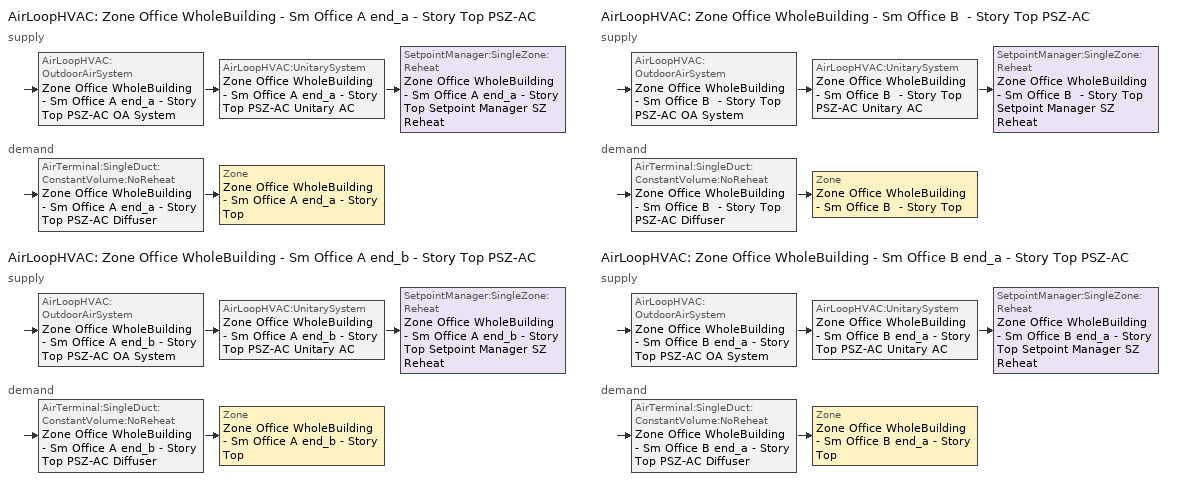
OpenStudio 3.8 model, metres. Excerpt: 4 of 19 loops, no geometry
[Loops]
AirLoopHVAC 'Zone Office WholeBuilding - Sm Office A end_a - Story Top PSZ-AC'
 supply: AirLoopHVAC:OutdoorAirSystem 'Zone Office WholeBuilding - Sm Office A end_a - Story Top PSZ-AC OA System' > AirLoopHVAC:UnitarySystem 'Zone Office WholeBuilding - Sm Office A end_a - Story Top PSZ-AC Unitary AC' > SetpointManager:SingleZone:Reheat 'Zone Office WholeBuilding - Sm Office A end_a - Story Top Setpoint Manager SZ Reheat'
 demand: AirTerminal:SingleDuct:ConstantVolume:NoReheat 'Zone Office WholeBuilding - Sm Office A end_a - Story Top PSZ-AC Diffuser' > Zone 'Zone Office WholeBuilding - Sm Office A end_a - Story Top'
AirLoopHVAC 'Zone Office WholeBuilding - Sm Office A end_b - Story Top PSZ-AC'
 supply: AirLoopHVAC:OutdoorAirSystem 'Zone Office WholeBuilding - Sm Office A end_b - Story Top PSZ-AC OA System' > AirLoopHVAC:UnitarySystem 'Zone Office WholeBuilding - Sm Office A end_b - Story Top PSZ-AC Unitary AC' > SetpointManager:SingleZone:Reheat 'Zone Office WholeBuilding - Sm Office A end_b - Story Top Setpoint Manager SZ Reheat'
 demand: AirTerminal:SingleDuct:ConstantVolume:NoReheat 'Zone Office WholeBuilding - Sm Office A end_b - Story Top PSZ-AC Diffuser' > Zone 'Zone Office WholeBuilding - Sm Office A end_b - Story Top'
AirLoopHVAC 'Zone Office WholeBuilding - Sm Office B  - Story Top PSZ-AC'
 supply: AirLoopHVAC:OutdoorAirSystem 'Zone Office WholeBuilding - Sm Office B  - Story Top PSZ-AC OA System' > AirLoopHVAC:UnitarySystem 'Zone Office WholeBuilding - Sm Office B  - Story Top PSZ-AC Unitary AC' > SetpointManager:SingleZone:Reheat 'Zone Office WholeBuilding - Sm Office B  - Story Top Setpoint Manager SZ Reheat'
 demand: AirTerminal:SingleDuct:ConstantVolume:NoReheat 'Zone Office WholeBuilding - Sm Office B  - Story Top PSZ-AC Diffuser' > Zone 'Zone Office WholeBuilding - Sm Office B  - Story Top'
AirLoopHVAC 'Zone Office WholeBuilding - Sm Office B end_a - Story Top PSZ-AC'
 supply: AirLoopHVAC:OutdoorAirSystem 'Zone Office WholeBuilding - Sm Office B end_a - Story Top PSZ-AC OA System' > AirLoopHVAC:UnitarySystem 'Zone Office WholeBuilding - Sm Office B end_a - Story Top PSZ-AC Unitary AC' > SetpointManager:SingleZone:Reheat 'Zone Office WholeBuilding - Sm Office B end_a - Story Top Setpoint Manager SZ Reheat'
 demand: AirTerminal:SingleDuct:ConstantVolume:NoReheat 'Zone Office WholeBuilding - Sm Office B end_a - Story Top PSZ-AC Diffuser' > Zone 'Zone Office WholeBuilding - Sm Office B end_a - Story Top'
[Sizing:Zone] Zone Cooling Design Supply Air Temperature Input Method=SupplyAirTemperature; Zone Cooling Design Supply Air Temperature {C}=12.7778; Zone Cooling Design Supply Air Temperature Difference {deltaC}=11.11; Zone Heating Design Supply Air Temperature Input Method=SupplyAirTemperature; Zone Heating Design Supply Air Temperature {C}=50; Zone Heating Design Supply Air Temperature Difference {deltaC}=11.11; Zone Cooling Design Supply Air Humidity Ratio {kg-H2O/kg-air}=0.0085; Zone Heating Design Supply Air Humidity Ratio {kg-H2O/kg-air}=0.008; Cooling Design Air Flow Method=DesignDay; Heating Design Air Flow Method=DesignDay; Account for Dedicated Outdoor Air System=No; Dedicated Outdoor Air System Control Strategy=NeutralSupplyAir; Dedicated Outdoor Air Low Setpoint Temperature for Design {C}=autosize; Dedicated Outdoor Air High Setpoint Temperature for Design {C}=autosize; Zone Load Sizing Method=Sensible Load Only No Latent Load; Zone Latent Cooling Design Supply Air Humidity Ratio Input Method=HumidityRatioDifference; Zone Cooling Design Supply Air Humidity Ratio Difference {kgWater/kgDryAir}=0.005; Zone Latent Heating Design Supply Air Humidity Ratio Input Method=HumidityRatioDifference; Zone Humidification Design Supply Air Humidity Ratio Difference {kgWater/kgDryAir}=0.005
Zone Office WholeBuilding - Sm Office A end_a - Story Top; Zone Office WholeBuilding - Sm Office B end_a - Story Top; Zone Office WholeBuilding - Sm Office B  - Story Top; Zone Office WholeBuilding - Sm Office A end_b - Story Top
[Zone equipment]
Zone Office WholeBuilding - Sm Office A end_a - Story Top: Zone Office WholeBuilding - Sm Office A end_a - Story Top PSZ-AC Diffuser
Zone Office WholeBuilding - Sm Office B end_a - Story Top: Zone Office WholeBuilding - Sm Office B end_a - Story Top PSZ-AC Diffuser
Zone Office WholeBuilding - Sm Office B  - Story Top: Zone Office WholeBuilding - Sm Office B  - Story Top PSZ-AC Diffuser
Zone Office WholeBuilding - Sm Office A end_b - Story Top: Zone Office WholeBuilding - Sm Office A end_b - Story Top PSZ-AC Diffuser
[AirLoopHVAC] Design Return Air Flow Fraction of Supply Air Flow=1
Name | Availability Schedule | Design Supply Air Flow Rate {m3/s}
Zone Office WholeBuilding - Sm Office A end_a - Story Top PSZ-AC | Zone Office WholeBuilding - Sm Office A end_a - Story Top PSZ-AC_constant_night_fan_schedule | 0.15622
Zone Office WholeBuilding - Sm Office A end_b - Story Top PSZ-AC | Zone Office WholeBuilding - Sm Office A end_b - Story Top PSZ-AC_constant_night_fan_schedule | 0.191936
Zone Office WholeBuilding - Sm Office B  - Story Top PSZ-AC | Zone Office WholeBuilding - Sm Office B  - Story Top PSZ-AC_constant_night_fan_schedule | 0.929059
Zone Office WholeBuilding - Sm Office B end_a - Story Top PSZ-AC | Zone Office WholeBuilding - Sm Office B end_a - Story Top PSZ-AC_constant_night_fan_schedule | 0.249536
[Sizing:System] Type of Load to Size On=Sensible; Central Heating Maximum System Air Flow Ratio=1; Preheat Design Temperature {C}=7.22222; Preheat Design Humidity Ratio {kg-H2O/kg-Air}=0.008; Precool Design Temperature {C}=12.7778; Precool Design Humidity Ratio {kg-H2O/kg-Air}=0.008; Central Cooling Design Supply Air Temperature {C}=12.7778; Central Heating Design Supply Air Temperature {C}=50; Sizing Option=Coincident; 100% Outdoor Air in Cooling=No; 100% Outdoor Air in Heating=No; Central Cooling Design Supply Air Humidity Ratio {kg-H2O/kg-Air}=0.0085; Central Heating Design Supply Air Humidity Ratio {kg-H2O/kg-Air}=0.008; Cooling Design Air Flow Method=DesignDay; Heating Design Air Flow Method=DesignDay; System Outdoor Air Method=ZoneSum; Zone Maximum Outdoor Air Fraction=1; Cooling Supply Air Flow Rate Per Floor Area {m3/s-m2}=0.00996765; Cooling Fraction of Autosized Cooling Supply Air Flow Rate=1; Cooling Supply Air Flow Rate Per Unit Cooling Capacity {m3/s-W}=3.94755e-05; Heating Supply Air Flow Rate Per Floor Area {m3/s-m2}=0.00996765; Heating Fraction of Autosized Heating Supply Air Flow Rate=1; Heating Fraction of Autosized Cooling Supply Air Flow Rate=1; Heating Supply Air Flow Rate Per Unit Heating Capacity {m3/s-W}=3.15882e-05; Cooling Design Capacity Method=CoolingDesignCapacity; Cooling Design Capacity Per Floor Area {W/m2}=234.7; Fraction of Autosized Cooling Design Capacity=1; Heating Design Capacity Method=HeatingDesignCapacity; Heating Design Capacity Per Floor Area {W/m2}=157; Fraction of Autosized Heating Design Capacity=1; Central Cooling Capacity Control Method=OnOff; Occupant Diversity=1
Name | Design Outdoor Air Flow Rate {m3/s} | Cooling Design Capacity {W} | Heating Design Capacity {W}
Zone Office WholeBuilding - Sm Office A end_a - Story Top PSZ-AC | 0.15622 | 1509.41 | 4710.3
Zone Office WholeBuilding - Sm Office A end_b - Story Top PSZ-AC | 0.191936 | 2383.8 | 4713.87
Zone Office WholeBuilding - Sm Office B  - Story Top PSZ-AC | 0.929059 | 11787.04 | 30289.44
Zone Office WholeBuilding - Sm Office B end_a - Story Top PSZ-AC | 0.249536 | 2257.83 | 7902.9
[SetpointManager:SingleZone:Reheat] Minimum Supply Air Temperature {C}=12.7778; Maximum Supply Air Temperature {C}=50
Name | Control Zone | Setpoint Node or NodeList
Zone Office WholeBuilding - Sm Office A end_a - Story Top Setpoint Manager SZ Reheat | Zone Office WholeBuilding - Sm Office A end_a - Story Top | Zone Office WholeBuilding - Sm Office A end_a - Story Top PSZ-AC Supply Outlet Node
Zone Office WholeBuilding - Sm Office A end_b - Story Top Setpoint Manager SZ Reheat | Zone Office WholeBuilding - Sm Office A end_b - Story Top | Zone Office WholeBuilding - Sm Office A end_b - Story Top PSZ-AC Supply Outlet Node
Zone Office WholeBuilding - Sm Office B  - Story Top Setpoint Manager SZ Reheat | Zone Office WholeBuilding - Sm Office B  - Story Top | Zone Office WholeBuilding - Sm Office B  - Story Top PSZ-AC Supply Outlet Node
Zone Office WholeBuilding - Sm Office B end_a - Story Top Setpoint Manager SZ Reheat | Zone Office WholeBuilding - Sm Office B end_a - Story Top | Zone Office WholeBuilding - Sm Office B end_a - Story Top PSZ-AC Supply Outlet Node
[Coil:Heating:Gas] Availability Schedule=Always On Discrete; Gas Burner Efficiency=0.8; On Cycle Parasitic Electric Load {W}=0; Off Cycle Parasitic Gas Load {W}=0
Name | Nominal Capacity {W}
Zone Office WholeBuilding - Sm Office A end_a - Story Top PSZ-AC Gas Htg Coil 18kBtu/hr 0.8 Thermal Eff | 4710.3
Zone Office WholeBuilding - Sm Office A end_b - Story Top PSZ-AC Gas Htg Coil 25kBtu/hr 0.8 Thermal Eff | 5680.29
Zone Office WholeBuilding - Sm Office B  - Story Top PSZ-AC Gas Htg Coil 190kBtu/hr 0.8 Thermal Eff | 32908.5
Zone Office WholeBuilding - Sm Office B end_a - Story Top PSZ-AC Gas Htg Coil 37kBtu/hr 0.8 Thermal Eff | 7902.9
[Coil:Heating:Electric] Availability Schedule=Always Off Discrete; Efficiency=1; Nominal Capacity {W}=0
Zone Office WholeBuilding - Sm Office A end_a - Story Top PSZ-AC No Heat; Zone Office WholeBuilding - Sm Office A end_b - Story Top PSZ-AC No Heat; Zone Office WholeBuilding - Sm Office B  - Story Top PSZ-AC No Heat; Zone Office WholeBuilding - Sm Office B end_a - Story Top PSZ-AC No Heat
[Coil:Cooling:DX:SingleSpeed] Availability Schedule=Always On Discrete; Rated Sensible Heat Ratio=0.800655; Rated Evaporator Fan Power Per Volume Flow Rate 2017 {W/(m3/s)}=773.3; Rated Evaporator Fan Power Per Volume Flow Rate 2023 {W/(m3/s)}=934.4; Total Cooling Capacity Function of Temperature Curve=DOE Ref DX Clg Coil Cool-Cap-fT; Total Cooling Capacity Function of Flow Fraction Curve=DOE Ref DX Clg Coil Cool-CAP-fFlow; Energy Input Ratio Function of Temperature Curve=DOE Ref DX Clg Coil Cool-EIR-fT; Energy Input Ratio Function of Flow Fraction Curve=DOE Ref DX Clg Coil Cool-EIR-fFlow; Part Load Fraction Correlation Curve=DOE Ref DX Clg Coil Cool-PLF-fPLR; Minimum Outdoor Dry-Bulb Temperature for Compressor Operation {C}=-25; Nominal Time for Condensate Removal to Begin {s}=0; Ratio of Initial Moisture Evaporation Rate and Steady State Latent Capacity=0; Maximum Cycling Rate {cycles/hr}=0; Latent Capacity Time Constant {s}=0; Condenser Type=AirCooled; Evaporative Condenser Effectiveness=0.9; Evaporative Condenser Air Flow Rate {m3/s}=autosize; Evaporative Condenser Pump Rated Power Consumption {W}=autosize; Crankcase Heater Capacity {W}=0; Maximum Outdoor Dry-Bulb Temperature for Crankcase Heater Operation {C}=10; Basin Heater Capacity {W/K}=0; Basin Heater Setpoint Temperature {C}=2
Name | Rated Total Cooling Capacity {W} | Rated COP {W/W} | Rated Air Flow Rate {m3/s}
Zone Office WholeBuilding - Sm Office A end_a - Story Top PSZ-AC 1spd DX AC Clg Coil 10kBtu/hr 11.06SEER 10kBtu/hr 9.7SEER | 2585.99 | 3.14722 | 0.15622
Zone Office WholeBuilding - Sm Office A end_b - Story Top PSZ-AC 1spd DX AC Clg Coil 15kBtu/hr 11.06SEER 14kBtu/hr 9.7SEER | 3177.21 | 3.14722 | 0.191936
Zone Office WholeBuilding - Sm Office B  - Story Top PSZ-AC 1spd DX AC Clg Coil 103kBtu/hr 9.63EER 105kBtu/hr 8.9EER | 15379.2 | 3.09963 | 0.929059
Zone Office WholeBuilding - Sm Office B end_a - Story Top PSZ-AC 1spd DX AC Clg Coil 21kBtu/hr 11.06SEER 21kBtu/hr 9.7SEER | 4130.71 | 3.14722 | 0.249536
[Fan:OnOff] Availability Schedule=Always On Discrete; Pressure Rise {Pa}=622.722; Motor In Airstream Fraction=1
Name | Fan Total Efficiency | Maximum Flow Rate {m3/s} | Motor Efficiency | Fan Power Ratio Function of Speed Ratio Curve | Fan Efficiency Ratio Function of Speed Ratio Curve
Zone Office WholeBuilding - Sm Office A end_a - Story Top PSZ-AC Fan | 0.53625 | 0.15622 | 0.825 | Fan On Off Power Curve 10 | Fan On Off Efficiency Curve 10
Zone Office WholeBuilding - Sm Office A end_b - Story Top PSZ-AC Fan | 0.53625 | 0.191936 | 0.825 | Fan On Off Power Curve 11 | Fan On Off Efficiency Curve 11
Zone Office WholeBuilding - Sm Office B  - Story Top PSZ-AC Fan | 0.56875 | 0.929059 | 0.875 | Fan On Off Power Curve 12 | Fan On Off Efficiency Curve 12
Zone Office WholeBuilding - Sm Office B end_a - Story Top PSZ-AC Fan | 0.53625 | 0.249536 | 0.825 | Fan On Off Power Curve 13 | Fan On Off Efficiency Curve 13
[AirLoopHVAC:UnitarySystem] Control Type=Load; Dehumidification Control Type=None; Availability Schedule=Always On Discrete; Fan Placement=DrawThrough; DX Heating Coil Sizing Ratio=1; Use DOAS DX Cooling Coil=No; DOAS DX Cooling Coil Leaving Minimum Air Temperature {C}=2; Latent Load Control=SensibleOnlyLoadControl; Supply Air Flow Rate Method During Cooling Operation=SupplyAirFlowRate; Supply Air Flow Rate Method During Heating Operation=SupplyAirFlowRate; Supply Air Flow Rate Method When No Cooling or Heating is Required=None; No Load Supply Air Flow Rate Control Set To Low Speed=Yes; Maximum Supply Air Temperature {C}=50; Maximum Outdoor Dry-Bulb Temperature for Supplemental Heater Operation {C}=21; Ancilliary On-Cycle Electric Power {W}=0; Ancilliary Off-Cycle Electric Power {W}=0
Name | Controlling Zone or Thermostat Location | Supply Fan | Supply Air Fan Operating Mode Schedule | Heating Coil | Cooling Coil | Supplemental Heating Coil | Supply Air Flow Rate During Cooling Operation {m3/s} | Supply Air Flow Rate During Heating Operation {m3/s}
Zone Office WholeBuilding - Sm Office A end_a - Story Top PSZ-AC Unitary AC | Zone Office WholeBuilding - Sm Office A end_a - Story Top | Zone Office WholeBuilding - Sm Office A end_a - Story Top PSZ-AC Fan | Zone Office WholeBuilding - Sm Office A end_a - Story Top PSZ-AC_constant_night_fan_schedule | Zone Office WholeBuilding - Sm Office A end_a - Story Top PSZ-AC Gas Htg Coil 18kBtu/hr 0.8 Thermal Eff | Zone Office WholeBuilding - Sm Office A end_a - Story Top PSZ-AC 1spd DX AC Clg Coil 10kBtu/hr 11.06SEER 10kBtu/hr 9.7SEER | Zone Office WholeBuilding - Sm Office A end_a - Story Top PSZ-AC No Heat | 0.15622 | 0.15622
Zone Office WholeBuilding - Sm Office A end_b - Story Top PSZ-AC Unitary AC | Zone Office WholeBuilding - Sm Office A end_b - Story Top | Zone Office WholeBuilding - Sm Office A end_b - Story Top PSZ-AC Fan | Zone Office WholeBuilding - Sm Office A end_b - Story Top PSZ-AC_constant_night_fan_schedule | Zone Office WholeBuilding - Sm Office A end_b - Story Top PSZ-AC Gas Htg Coil 25kBtu/hr 0.8 Thermal Eff | Zone Office WholeBuilding - Sm Office A end_b - Story Top PSZ-AC 1spd DX AC Clg Coil 15kBtu/hr 11.06SEER 14kBtu/hr 9.7SEER | Zone Office WholeBuilding - Sm Office A end_b - Story Top PSZ-AC No Heat | 0.191936 | 0.191936
Zone Office WholeBuilding - Sm Office B  - Story Top PSZ-AC Unitary AC | Zone Office WholeBuilding - Sm Office B  - Story Top | Zone Office WholeBuilding - Sm Office B  - Story Top PSZ-AC Fan | Zone Office WholeBuilding - Sm Office B  - Story Top PSZ-AC_constant_night_fan_schedule | Zone Office WholeBuilding - Sm Office B  - Story Top PSZ-AC Gas Htg Coil 190kBtu/hr 0.8 Thermal Eff | Zone Office WholeBuilding - Sm Office B  - Story Top PSZ-AC 1spd DX AC Clg Coil 103kBtu/hr 9.63EER 105kBtu/hr 8.9EER | Zone Office WholeBuilding - Sm Office B  - Story Top PSZ-AC No Heat | 0.929059 | 0.929059
Zone Office WholeBuilding - Sm Office B end_a - Story Top PSZ-AC Unitary AC | Zone Office WholeBuilding - Sm Office B end_a - Story Top | Zone Office WholeBuilding - Sm Office B end_a - Story Top PSZ-AC Fan | Zone Office WholeBuilding - Sm Office B end_a - Story Top PSZ-AC_constant_night_fan_schedule | Zone Office WholeBuilding - Sm Office B end_a - Story Top PSZ-AC Gas Htg Coil 37kBtu/hr 0.8 Thermal Eff | Zone Office WholeBuilding - Sm Office B end_a - Story Top PSZ-AC 1spd DX AC Clg Coil 21kBtu/hr 11.06SEER 21kBtu/hr 9.7SEER | Zone Office WholeBuilding - Sm Office B end_a - Story Top PSZ-AC No Heat | 0.249536 | 0.249536
[Controller:OutdoorAir] Economizer Control Type=NoEconomizer; Economizer Control Action Type=ModulateFlow; Economizer Maximum Limit Dry-Bulb Temperature {C}=28; Economizer Maximum Limit Enthalpy {J/kg}=64000; Lockout Type=LockoutWithCompressor; Minimum Limit Type=FixedMinimum; High Humidity Control=No; Heat Recovery Bypass Control Type=BypassWhenWithinEconomizerLimits; Economizer Operation Staging=InterlockedWithMechanicalCooling
Name | Minimum Outdoor Air Flow Rate {m3/s} | Maximum Outdoor Air Flow Rate {m3/s} | Minimum Outdoor Air Schedule | Controller Mechanical Ventilation
Zone Office WholeBuilding - Sm Office A end_a - Story Top PSZ-AC OA System Controller | 0.0106188 | 0.15622 | Zone Office WholeBuilding - Sm Office A end_a - Story Top PSZ-AC_night_ventcycle_schedule | Controller Mechanical Ventilation 11
Zone Office WholeBuilding - Sm Office A end_b - Story Top PSZ-AC OA System Controller | 0.0106188 | 0.191936 | Zone Office WholeBuilding - Sm Office A end_b - Story Top PSZ-AC_night_ventcycle_schedule | Controller Mechanical Ventilation 12
Zone Office WholeBuilding - Sm Office B  - Story Top PSZ-AC OA System Controller | 0.174482 | 0.929059 | Zone Office WholeBuilding - Sm Office B  - Story Top PSZ-AC_night_ventcycle_schedule | Controller Mechanical Ventilation 13
Zone Office WholeBuilding - Sm Office B end_a - Story Top PSZ-AC OA System Controller | 0.0255869 | 0.249536 | Zone Office WholeBuilding - Sm Office B end_a - Story Top PSZ-AC_night_ventcycle_schedule | Controller Mechanical Ventilation 14
[Controller:MechanicalVentilation] Availability Schedule=Always On Discrete
Controller Mechanical Ventilation 11; Controller Mechanical Ventilation 12; Controller Mechanical Ventilation 13; Controller Mechanical Ventilation 14
[AirLoopHVAC:OutdoorAirSystem]
Name | Controller
Zone Office WholeBuilding - Sm Office A end_a - Story Top PSZ-AC OA System | Zone Office WholeBuilding - Sm Office A end_a - Story Top PSZ-AC OA System Controller
Zone Office WholeBuilding - Sm Office A end_b - Story Top PSZ-AC OA System | Zone Office WholeBuilding - Sm Office A end_b - Story Top PSZ-AC OA System Controller
Zone Office WholeBuilding - Sm Office B  - Story Top PSZ-AC OA System | Zone Office WholeBuilding - Sm Office B  - Story Top PSZ-AC OA System Controller
Zone Office WholeBuilding - Sm Office B end_a - Story Top PSZ-AC OA System | Zone Office WholeBuilding - Sm Office B end_a - Story Top PSZ-AC OA System Controller
[AirTerminal:SingleDuct:ConstantVolume:NoReheat] Availability Schedule=Always On Discrete
Name | Maximum Air Flow Rate {m3/s}
Zone Office WholeBuilding - Sm Office A end_a - Story Top PSZ-AC Diffuser | 0.15622
Zone Office WholeBuilding - Sm Office A end_b - Story Top PSZ-AC Diffuser | 0.191936
Zone Office WholeBuilding - Sm Office B  - Story Top PSZ-AC Diffuser | 0.929059
Zone Office WholeBuilding - Sm Office B end_a - Story Top PSZ-AC Diffuser | 0.249536
[Schedule:Constant]
Name | Value
Always On Discrete; Zone Office WholeBuilding - Sm Office A end_a - Story Top PSZ-AC_night_ventcycle_schedule; Zone Office WholeBuilding - Sm Office A end_a - Story Top PSZ-AC_constant_night_fan_schedule; Zone Office WholeBuilding - Sm Office A end_b - Story Top PSZ-AC_night_ventcycle_schedule; Zone Office WholeBuilding - Sm Office A end_b - Story Top PSZ-AC_constant_night_fan_schedule; Zone Office WholeBuilding - Sm Office B  - Story Top PSZ-AC_night_ventcycle_schedule; Zone Office WholeBuilding - Sm Office B  - Story Top PSZ-AC_constant_night_fan_schedule; Zone Office WholeBuilding - Sm Office B end_a - Story Top PSZ-AC_night_ventcycle_schedule; Zone Office WholeBuilding - Sm Office B end_a - Story Top PSZ-AC_constant_night_fan_schedule | 1
Always Off Discrete | 0
[Curve:Exponent] Coefficient1 Constant=1; Coefficient2 Constant=0; Coefficient3 Constant=0; Minimum Value of x=0; Maximum Value of x=1
Fan On Off Power Curve 10; Fan On Off Power Curve 11; Fan On Off Power Curve 12; Fan On Off Power Curve 13
[Curve:Cubic] Coefficient1 Constant=1; Coefficient2 x=0; Coefficient3 x**2=0; Coefficient4 x**3=0
Name | Minimum Value of x | Maximum Value of x
Fan On Off Efficiency Curve 10; Fan On Off Efficiency Curve 11; Fan On Off Efficiency Curve 12; Fan On Off Efficiency Curve 13 | 0 | 1
DOE Ref DX Clg Coil Cool-CAP-fFlow; DOE Ref DX Clg Coil Cool-EIR-fFlow | -100 | 100
[Curve:Biquadratic] Minimum Value of x=-100; Maximum Value of x=100; Minimum Value of y=-100; Maximum Value of y=100
Name | Coefficient1 Constant | Coefficient2 x | Coefficient3 x**2 | Coefficient4 y | Coefficient5 y**2 | Coefficient6 x*y
DOE Ref DX Clg Coil Cool-Cap-fT | 0.971212 | -0.0152755 | 0.00144345 | -0.00039321 | -6.8364e-06 | -0.000290596
DOE Ref DX Clg Coil Cool-EIR-fT | 0.286871 | 0.0239022 | -0.000810648 | 0.0134585 | 0.000338936 | -0.000487004
[Curve:Quadratic]
DOE Ref DX Clg Coil Cool-PLF-fPLR: Coefficient1 Constant=0.909496; Coefficient2 x=0.0986477; Coefficient3 x**2=-0.00819488; Minimum Value of x=0; Maximum Value of x=1
